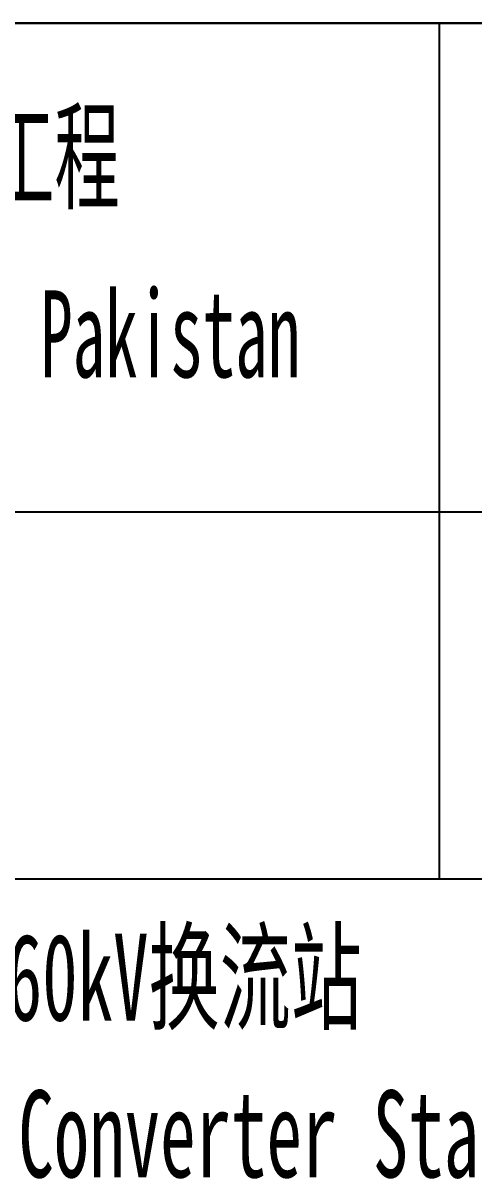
# Model space of a CAD drawing. Header units: millimetres. Extents: x 0 to 594, y 0 to 420.
# Drawn here: x 472.3 to 493.1, y 69.1 to 122.3 of the extents above; entities that cross this region are included whole.
import ezdxf
from ezdxf.enums import TextEntityAlignment as Align

# ---------------------------------------------------------------- set-up
doc = ezdxf.new("R2010")
doc.units = ezdxf.units.MM
doc.layers.add('GPDRAW', color=1, linetype='Continuous')
doc.styles.add('ECL', font='', dxfattribs={"width": 0.7, "height": 3})
doc.styles.add('LXL', font='', dxfattribs={"width": 0.7, "height": 3})
doc.styles.get('ECL').set_extended_font_data('FangSong_GB2312')
doc.styles.get('LXL').set_extended_font_data('仿宋_GB2312')

# ---------------------------------------------------------------- blocks, each defined once
blk = doc.blocks.new('*U54')
at = {"color": 0, "style": 'LXL', "width": 0.6}
for s, p in [('拉合尔±660kV换流站', (-0.602, 3.713)), ('±660kV Lahore Converter Station', (0.745, -3.432))]:
    blk.add_text(s, height=4, dxfattribs=at).set_placement(p, align=Align.MIDDLE)
blk = doc.blocks.new('*U55')
at = {"color": 0, "style": 'LXL', "width": 0.55}
for s, p in [('巴基斯坦默蒂亚里—拉合尔±660kV直流输电工程', (-0.892, 4.072)), ('±660kV HVDC Project from Matiari to Lahore in Pakistan', (-1.653, -4.548))]:
    blk.add_text(s, height=4, dxfattribs=at).set_placement(p, align=Align.MIDDLE)
blk = doc.blocks.new('XXDAFRAM-CH-HENG-A2')
at = {"layer": 'GPDRAW', "color": 4, "linetype": 'Continuous'}
blk.add_line((584, 122.267), (399, 122.267), dxfattribs=at)
blk.add_line((584, 122.267), (399, 122.267), dxfattribs=at)
at = {"layer": 'GPDRAW', "color": 1, "linetype": 'Continuous'}
blk.add_line((399, 122.267), (584, 122.267), dxfattribs=at)
at = {"layer": 'GPDRAW'}
for p, q in [((491.5, 122.267), (491.5, 82.889)), ((584, 99.769), (399, 99.769)), ((584, 82.889), (399, 82.889))]:
    blk.add_line(p, q, dxfattribs=at)
for name, p in [('*U55', (445.589, 112.107)), ('*U54', (473, 74.765))]:
    blk.add_blockref(name, p)
at = {"linetype": 'Continuous', "style": 'ECL', "width": 0.7}
for tag, height, p in [('DESIGNSTATUS', 3.5, (571.853, 76.574)), ('ENDESIGNSTATUS', 3.5, (571.89, 70.889)), ('V', 4, (531.583, 63.46)), ('O', 4, (537.75, 63.46)), ('L', 4, (543.917, 63.46)), ('N', 4, (550.083, 63.46)), ('D', 4, (562.417, 63.46)), ('W', 4, (568.583, 63.46)), ('G', 4, (574.75, 63.46)), ('VEREN40', 4, (580.917, 63.46)), ('DWGNAME1', 5, (522.116, 48.707)), ('DWGENAME1', 5, (521.928, 42.132)), ('DWGNAME', 5, (521.928, 42.355)), ('DWGENAME', 5, (521.928, 35.7)), ('DWGNAME2', 5, (521.928, 35.057)), ('DWGENAME2', 5, (522.272, 28.907)), ('DWGNO', 4, (511.81, 15.139)), ('VEREN40', 4, (578.739, 15.139))]:
    blk.add_attdef(tag, text='', height=height, dxfattribs=at).set_placement(p, align=Align.MIDDLE)
at = {"style": 'ECL', "width": 0.7, "flags": 1}
for p in [(450.389, 48.278), (450.389, 40.278), (450.389, 32.278), (450.389, 24.278)]:
    blk.add_attdef('DATE', text='', height=5, dxfattribs=at).set_placement(p, align=Align.MIDDLE)
for tag, p in [('SJ1', (419.556, 44.278)), ('JH', (419.556, 36.278)), ('SH1', (419.556, 28.278)), ('PZ', (419.556, 20.278)), ('BL', (419.556, 10))]:
    blk.add_attdef(tag, p, '', height=5, dxfattribs=at)

msp = doc.modelspace()

# ---------------------------------------------------------------- block references
msp.add_blockref('XXDAFRAM-CH-HENG-A2', (0, 0))

doc.saveas('drawing.dxf')
